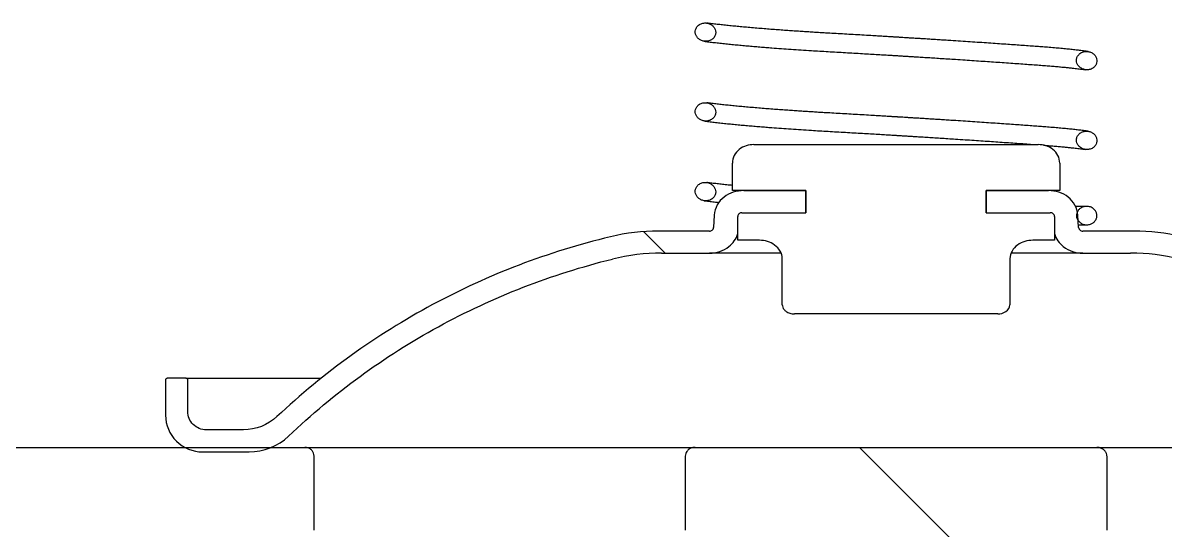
# Model space of a CAD drawing. Header units: millimetres. Extents: x 0 to 4637, y 0 to 3023.
# Drawn here: x 2365.2 to 2427.5, y 2715.6 to 2743.3 of the extents above; entities that cross this region are included whole.
import ezdxf

# ---------------------------------------------------------------- set-up
doc = ezdxf.new("R2010")
doc.units = ezdxf.units.MM
for name, color, linetype in [('ABV_VALVE_CUP', 7, 'Continuous'), ('COMPRESSED_SPRIN', 7, 'Continuous'), ('Default', 7, 'Continuous'), ('OP_VALVE_MOUNTIN', 7, 'Continuous'), ('PLASTIC_BUSH_FOR', 7, 'Continuous')]:
    doc.layers.add(name, color=color, linetype=linetype)

# ---------------------------------------------------------------- blocks, each defined once
blk = doc.blocks.new('SE17')
at = {"layer": 'ABV_VALVE_CUP', "linetype": 'Continuous'}
h = blk.add_hatch(dxfattribs=at)
h.set_pattern_fill('ANSI32', scale=2, angle=90, style=0)
edge = h.paths.add_edge_path()
edge.add_arc((254.7966, 347.4124), 0.2553, 87.61998, 143.57831)
edge.add_arc((254.7601, 347.4409), 0.209, 143.93871, 176.09341)
edge.add_line((254.5516, 347.4552), (254.5452, 347.3458))
edge.add_arc((254.511, 347.3498), 0.0344, 267.40392, 353.27457, ccw=False)
edge.add_line((254.5095, 347.3154), (254.0671, 347.3154))
edge.add_arc((254.0654, 345.5331), 1.7823, 89.94638, 103.52014)
edge.add_arc((255.1533, 341.0087), 6.4357, 103.51963, 128.63391)
edge.add_line((251.1352, 346.0359), (251.1153, 346.02))
edge.add_arc((255.1198, 341.0561), 6.3777, 128.8937, 132.63775)
edge.add_arc((255.1362, 341.0381), 6.4021, 132.63636, 133.2334)
edge.add_arc((250.4589, 346.0155), 0.4281, 270.13013, 313.0078, ccw=False)
edge.add_line((250.4599, 345.5874), (250.1369, 345.5874))
edge.add_arc((250.1362, 345.7481), 0.1607, 180.24352, 270.24901, ccw=False)
edge.add_line((249.9755, 345.7474), (249.9755, 346.0194))
edge.add_arc((249.9595, 346.0194), 0.0161, 0.24038, 90.2381)
edge.add_line((249.9594, 346.0354), (249.7981, 346.0354))
edge.add_arc((249.798, 346.0194), 0.0161, 89.77509, 179.77262)
edge.add_line((249.782, 346.0194), (249.782, 345.7154))
edge.add_arc((250.1005, 345.7156), 0.3185, 180.02458, 241.78665)
edge.add_arc((250.1061, 345.7244), 0.3289, 241.65054, 269.74223)
edge.add_line((250.1046, 345.3954), (250.5084, 345.3954))
edge.add_arc((250.507, 345.8995), 0.5041, 270.15607, 292.83514)
edge.add_arc((250.5088, 345.8952), 0.4994, 292.83411, 313.47689)
edge.add_arc((255.1542, 341.0107), 6.2414, 103.79592, 133.56918, ccw=False)
edge.add_arc((254.0914, 345.3381), 1.7853, 89.94235, 103.7888, ccw=False)
edge.add_line((254.0932, 347.1234), (254.5095, 347.1234))
edge.add_arc((254.5187, 347.3734), 0.2501, 267.89498, 341.30132)
edge.add_line((254.7556, 347.2932), (254.7554, 347.4434))
edge.add_spline(control_points=[(254.7554, 347.4434), (254.7554, 347.4526), (254.7601, 347.4612), (254.7744, 347.4726), (254.7834, 347.4754), (254.7925, 347.4754)], knot_values=[0, 0, 0, 0, 0.5, 0.5, 1, 1, 1, 1], degree=3, periodic=0)
edge.add_line((254.7925, 347.4754), (254.8072, 347.4754))
edge.add_line((254.8072, 347.4754), (255.3479, 347.4754))
edge.add_line((255.3479, 347.4754), (255.3479, 347.5016))
edge.add_line((255.3479, 347.5016), (255.3479, 347.6645))
edge.add_line((255.3479, 347.6645), (255.2605, 347.6674))
edge.add_line((255.2605, 347.6674), (254.8072, 347.6674))
h = blk.add_hatch(dxfattribs=at)
h.set_pattern_fill('ANSI32', scale=2, angle=90, style=0)
edge = h.paths.add_edge_path()
edge.add_arc((262.163, 345.7156), 0.3186, 298.1941, 359.96966)
edge.add_line((262.4816, 345.7154), (262.4816, 346.0194))
edge.add_arc((262.4655, 346.0194), 0.0161, 0.22639, 90.2259)
edge.add_line((262.4654, 346.0354), (262.3041, 346.0354))
edge.add_arc((262.3041, 346.0194), 0.0161, 89.76295, 179.75856)
edge.add_line((262.288, 346.0194), (262.288, 345.7474))
edge.add_arc((262.1273, 345.7481), 0.1607, 269.75099, 359.75648, ccw=False)
edge.add_line((262.1266, 345.5874), (261.8036, 345.5874))
edge.add_arc((261.8034, 346.0125), 0.4251, 226.83414, 270.02793, ccw=False)
edge.add_arc((257.0772, 340.9848), 6.4753, 46.76651, 47.35614)
edge.add_arc((257.1247, 341.0372), 6.4046, 47.35102, 51.07761)
edge.add_line((261.1485, 346.0199), (261.1288, 346.0358))
edge.add_arc((257.1059, 340.9991), 6.4461, 51.38552, 76.46292)
edge.add_arc((258.1994, 345.5438), 1.7716, 76.43861, 90.09487)
edge.add_line((258.1964, 347.3154), (257.7541, 347.3154))
edge.add_arc((257.7525, 347.3498), 0.0344, 186.72311, 272.5984, ccw=False)
edge.add_line((257.7183, 347.3458), (257.7169, 347.3702))
edge.add_line((257.7169, 347.3702), (257.7148, 347.406))
edge.add_line((257.7148, 347.406), (257.7119, 347.4552))
edge.add_arc((257.5177, 347.4437), 0.1946, 3.3897, 11.90279)
edge.add_arc((257.5051, 347.4408), 0.2074, 11.96922, 25.577)
edge.add_arc((257.4683, 347.4166), 0.2512, 26.93632, 92.73199)
edge.add_line((257.4564, 347.6674), (256.9156, 347.6674))
edge.add_line((256.9156, 347.6674), (256.9156, 347.4754))
edge.add_line((256.9156, 347.4754), (257.3459, 347.4754))
edge.add_line((257.3459, 347.4754), (257.4637, 347.4754))
edge.add_spline(control_points=[(257.4637, 347.4754), (257.4801, 347.4754), (257.4892, 347.4726), (257.5034, 347.4612), (257.5082, 347.4525), (257.5082, 347.4434)], knot_values=[0, 0, 0, 0, 0.5, 0.5, 1, 1, 1, 1], degree=3, periodic=0)
edge.add_line((257.5082, 347.4434), (257.5082, 347.3702))
edge.add_line((257.5082, 347.3702), (257.5079, 347.2932))
edge.add_arc((257.7449, 347.3734), 0.2502, 198.71595, 272.10299)
edge.add_line((257.7541, 347.1234), (258.1704, 347.1234))
edge.add_arc((258.1735, 345.3492), 1.7742, 76.16773, 90.10113, ccw=False)
edge.add_arc((257.1133, 341.0179), 6.2335, 46.41152, 76.22337, ccw=False)
edge.add_arc((261.7524, 345.8924), 0.4958, 226.49506, 247.37167)
edge.add_arc((261.7563, 345.8964), 0.5009, 247.135, 269.87233)
edge.add_line((261.7551, 345.3954), (262.1589, 345.3954))
edge.add_arc((262.158, 345.7221), 0.3266, 270.15263, 298.41862)
at = {"layer": 'COMPRESSED_SPRIN', "linetype": 'Continuous'}
h = blk.add_hatch(dxfattribs=at)
h.set_pattern_fill('ANSI32', angle=90, style=0)
edge = h.paths.add_edge_path()
edge.add_spline(control_points=[(254.5641, 349.043), (254.5641, 349.0653), (254.5532, 349.0866), (254.5202, 349.116), (254.4984, 349.1245), (254.4542, 349.1263), (254.4317, 349.1196), (254.4061, 349.0986), (254.3989, 349.0899), (254.389, 349.07), (254.3864, 349.059), (254.3863, 349.0258), (254.3968, 349.0042), (254.4299, 348.9745), (254.4517, 348.9662), (254.4961, 348.9647), (254.5184, 348.9714), (254.5443, 348.9923), (254.5515, 349.001), (254.5614, 349.0208), (254.5641, 349.0318), (254.5641, 349.043)], knot_values=[0, 0, 0, 0, 0.125, 0.125, 0.25, 0.25, 0.375, 0.375, 0.4375, 0.4375, 0.5, 0.5, 0.625, 0.625, 0.75, 0.75, 0.875, 0.875, 0.9375, 0.9375, 1, 1, 1, 1], degree=3, periodic=1)
h = blk.add_hatch(dxfattribs=at)
h.set_pattern_fill('ANSI32', angle=90, style=0)
edge = h.paths.add_edge_path()
edge.add_spline(control_points=[(257.6994, 348.8002), (257.6994, 348.7779), (257.7103, 348.7566), (257.7433, 348.7272), (257.7651, 348.7187), (257.8093, 348.7168), (257.8318, 348.7235), (257.8575, 348.7444), (257.8646, 348.7531), (257.8745, 348.773), (257.8771, 348.7841), (257.8773, 348.8173), (257.8667, 348.8389), (257.8337, 348.8686), (257.8119, 348.8769), (257.7674, 348.8785), (257.7452, 348.8718), (257.7192, 348.8509), (257.7121, 348.8422), (257.7021, 348.8224), (257.6994, 348.8114), (257.6994, 348.8002)], knot_values=[0, 0, 0, 0, 0.125, 0.125, 0.25, 0.25, 0.375, 0.375, 0.4375, 0.4375, 0.5, 0.5, 0.625, 0.625, 0.75, 0.75, 0.875, 0.875, 0.9375, 0.9375, 1, 1, 1, 1], degree=3, periodic=1)
h = blk.add_hatch(dxfattribs=at)
h.set_pattern_fill('ANSI32', angle=90, style=0)
edge = h.paths.add_edge_path()
edge.add_spline(control_points=[(254.5641, 348.3496), (254.5641, 348.372), (254.5532, 348.3933), (254.5202, 348.4226), (254.4984, 348.4311), (254.4542, 348.4329), (254.4317, 348.4262), (254.4061, 348.4053), (254.3989, 348.3966), (254.389, 348.3767), (254.3864, 348.3657), (254.3863, 348.3324), (254.3968, 348.3108), (254.4299, 348.2812), (254.4517, 348.2729), (254.4961, 348.2713), (254.5184, 348.278), (254.5443, 348.299), (254.5515, 348.3077), (254.5614, 348.3274), (254.5641, 348.3385), (254.5641, 348.3496)], knot_values=[0, 0, 0, 0, 0.125, 0.125, 0.25, 0.25, 0.375, 0.375, 0.4375, 0.4375, 0.5, 0.5, 0.625, 0.625, 0.75, 0.75, 0.875, 0.875, 0.9375, 0.9375, 1, 1, 1, 1], degree=3, periodic=1)
h = blk.add_hatch(dxfattribs=at)
h.set_pattern_fill('ANSI32', angle=90, style=0)
edge = h.paths.add_edge_path()
edge.add_spline(control_points=[(257.6994, 348.1069), (257.6994, 348.0846), (257.7103, 348.0633), (257.7433, 348.0339), (257.7651, 348.0254), (257.8093, 348.0235), (257.8318, 348.0302), (257.8575, 348.0511), (257.8646, 348.0598), (257.8745, 348.0797), (257.8771, 348.0907), (257.8773, 348.124), (257.8667, 348.1455), (257.8337, 348.1752), (257.8119, 348.1836), (257.7674, 348.1852), (257.7452, 348.1785), (257.7192, 348.1575), (257.7121, 348.1489), (257.7021, 348.1291), (257.6994, 348.1181), (257.6994, 348.1069)], knot_values=[0, 0, 0, 0, 0.125, 0.125, 0.25, 0.25, 0.375, 0.375, 0.4375, 0.4375, 0.5, 0.5, 0.625, 0.625, 0.75, 0.75, 0.875, 0.875, 0.9375, 0.9375, 1, 1, 1, 1], degree=3, periodic=1)
h = blk.add_hatch(dxfattribs=at)
h.set_pattern_fill('ANSI32', angle=90, style=0)
edge = h.paths.add_edge_path()
edge.add_spline(control_points=[(254.5641, 347.6563), (254.5641, 347.6787), (254.5532, 347.7), (254.5202, 347.7293), (254.4984, 347.7378), (254.4542, 347.7396), (254.4317, 347.7329), (254.4061, 347.712), (254.3989, 347.7033), (254.389, 347.6833), (254.3864, 347.6723), (254.3863, 347.6391), (254.3968, 347.6175), (254.4299, 347.5878), (254.4517, 347.5795), (254.4961, 347.578), (254.5184, 347.5847), (254.5443, 347.6057), (254.5515, 347.6143), (254.5614, 347.6341), (254.5641, 347.6451), (254.5641, 347.6563)], knot_values=[0, 0, 0, 0, 0.125, 0.125, 0.25, 0.25, 0.375, 0.375, 0.4375, 0.4375, 0.5, 0.5, 0.625, 0.625, 0.75, 0.75, 0.875, 0.875, 0.9375, 0.9375, 1, 1, 1, 1], degree=3, periodic=1)
h = blk.add_hatch(dxfattribs=at)
h.set_pattern_fill('ANSI32', angle=90, style=0)
edge = h.paths.add_edge_path()
edge.add_spline(control_points=[(257.7615, 347.3741), (257.7829, 347.3679), (257.8063, 347.3692), (257.8469, 347.3866), (257.8642, 347.403), (257.8762, 347.4343), (257.8778, 347.4455), (257.876, 347.4674), (257.8724, 347.4783), (257.8558, 347.5067), (257.8364, 347.5206), (257.7941, 347.5326), (257.7706, 347.5311), (257.73, 347.5137), (257.7126, 347.4972), (257.7004, 347.4664), (257.6988, 347.4551), (257.7006, 347.4332), (257.7042, 347.4224), (257.7211, 347.3939), (257.7401, 347.3803), (257.7615, 347.3741)], knot_values=[0, 0, 0, 0, 0.125, 0.125, 0.25, 0.25, 0.3125, 0.3125, 0.375, 0.375, 0.5, 0.5, 0.625, 0.625, 0.75, 0.75, 0.8125, 0.8125, 0.875, 0.875, 1, 1, 1, 1], degree=3, periodic=1)
at = {"layer": 'OP_VALVE_MOUNTIN', "linetype": 'Continuous'}
h = blk.add_hatch(dxfattribs=at)
h.set_pattern_fill('ANSI32', scale=2, angle=90, style=0)
edge = h.paths.add_edge_path()
edge.add_arc((238.63, 345.3548), 0.08, 89.96866, 179.97182)
edge.add_line((238.55, 345.3548), (238.55, 344.7148))
edge.add_arc((238.63, 344.7149), 0.08, 180.02855, 270.03097)
edge.add_line((238.63, 344.6348), (248.8154, 344.6348))
edge.add_line((248.8154, 344.6348), (249.6725, 344.6348))
edge.add_line((249.6725, 344.6348), (249.82, 344.6348))
edge.add_line((249.82, 344.6348), (249.8208, 344.6348))
edge.add_line((249.8208, 344.6348), (250.0998, 344.6348))
edge.add_line((250.0998, 344.6348), (250.1006, 344.6348))
edge.add_line((250.1006, 344.6348), (250.4424, 344.6348))
edge.add_line((250.4424, 344.6348), (250.9937, 344.6348))
edge.add_arc((250.9942, 344.7153), 0.0805, 269.66101, 359.64194)
edge.add_line((251.0747, 344.7148), (251.0747, 345.3548))
edge.add_arc((250.9942, 345.3543), 0.0805, 0.35375, 90.3433)
edge.add_line((250.9937, 345.4348), (250.7027, 345.4348))
edge.add_line((250.7027, 345.4348), (249.9499, 345.4349))
edge.add_line((249.9499, 345.4349), (247.7699, 345.4348))
edge.add_line((247.7699, 345.4348), (238.63, 345.4348))
h = blk.add_hatch(dxfattribs=at)
h.set_pattern_fill('ANSI32', scale=2, angle=90, style=0)
edge = h.paths.add_edge_path()
edge.add_arc((254.385, 345.3453), 0.0896, 89.13833, 145.80898)
edge.add_arc((254.374, 345.3546), 0.0752, 146.91839, 179.78047)
edge.add_line((254.2987, 345.3548), (254.2987, 344.7148))
edge.add_arc((254.3826, 344.7187), 0.084, 182.65793, 272.55846)
edge.add_line((254.3864, 344.6348), (255.4118, 344.6348))
edge.add_line((255.4118, 344.6348), (256.4121, 344.6348))
edge.add_line((256.4121, 344.6348), (256.4581, 344.6348))
edge.add_line((256.4581, 344.6348), (256.8518, 344.6348))
edge.add_line((256.8518, 344.6348), (257.8772, 344.6348))
edge.add_arc((257.881, 344.7186), 0.0838, 267.34158, 357.44204)
edge.add_line((257.9648, 344.7148), (257.9648, 345.3548))
edge.add_arc((257.8901, 345.3547), 0.0747, 0.09689, 33.17256)
edge.add_arc((257.8787, 345.3457), 0.0891, 34.01009, 91.00966)
edge.add_line((257.8772, 345.4348), (256.8518, 345.4348))
edge.add_line((256.8518, 345.4348), (255.4118, 345.4348))
edge.add_line((255.4118, 345.4348), (254.3864, 345.4348))
at = {"layer": 'PLASTIC_BUSH_FOR', "linetype": 'Continuous'}
h = blk.add_hatch(dxfattribs=at)
h.set_pattern_fill('ANSI34', scale=2, angle=9e-06, style=0)
edge = h.paths.add_edge_path()
edge.add_line((257.4637, 347.4754), (257.3459, 347.4754))
edge.add_line((257.3459, 347.4754), (256.9156, 347.4754))
edge.add_line((256.9156, 347.4754), (256.9156, 347.5646))
edge.add_line((256.9156, 347.5646), (256.9156, 347.6674))
edge.add_line((256.9156, 347.6674), (257.4564, 347.6674))
edge.add_line((257.4564, 347.6674), (257.5542, 347.6674))
edge.add_line((257.5542, 347.6674), (257.5542, 347.9074))
edge.add_arc((257.3858, 347.8962), 0.1688, 3.83593, 80.92752)
edge.add_arc((257.3675, 347.8455), 0.222, 78.3339, 90.03348)
edge.add_line((257.3674, 348.0674), (257.3448, 348.0674))
edge.add_line((257.3448, 348.0674), (254.8961, 348.0674))
edge.add_spline(control_points=[(254.8961, 348.0674), (254.8505, 348.0674), (254.8051, 348.0538), (254.7334, 347.9972), (254.7093, 347.9536), (254.7093, 347.9074)], knot_values=[0, 0, 0, 0, 0.5, 0.5, 1, 1, 1, 1], degree=3, periodic=0)
edge.add_line((254.7093, 347.9074), (254.7093, 347.7121))
edge.add_line((254.7093, 347.7121), (254.7093, 347.6674))
edge.add_line((254.7093, 347.6674), (254.8072, 347.6674))
edge.add_line((254.8072, 347.6674), (255.2605, 347.6674))
edge.add_line((255.2605, 347.6674), (255.3479, 347.6674))
edge.add_line((255.3479, 347.6674), (255.3479, 347.6616))
edge.add_line((255.3479, 347.6616), (255.3479, 347.5016))
edge.add_line((255.3479, 347.5016), (255.3479, 347.4754))
edge.add_line((255.3479, 347.4754), (254.8072, 347.4754))
edge.add_line((254.8072, 347.4754), (254.7925, 347.4754))
edge.add_spline(control_points=[(254.7925, 347.4754), (254.7834, 347.4754), (254.7744, 347.4726), (254.7601, 347.4612), (254.7554, 347.4526), (254.7554, 347.4434)], knot_values=[0, 0, 0, 0, 0.5, 0.5, 1, 1, 1, 1], degree=3, periodic=0)
edge.add_line((254.7554, 347.4434), (254.7554, 347.2933))
edge.add_line((254.7554, 347.2933), (254.7554, 347.2354))
edge.add_line((254.7554, 347.2354), (254.9441, 347.2354))
edge.add_arc((254.9544, 347.0373), 0.1984, 25.73299, 92.98628, ccw=False)
edge.add_arc((255.0164, 347.0749), 0.1265, 0.26538, 22.59448, ccw=False)
edge.add_line((255.1428, 347.0754), (255.1428, 347.072))
edge.add_line((255.1428, 347.072), (255.1428, 346.6754))
edge.add_spline(control_points=[(255.1428, 346.6754), (255.1428, 346.668), (255.1442, 346.6604), (255.1468, 346.6534), (255.1494, 346.6463), (255.1533, 346.6397), (255.1579, 346.6338), (255.1628, 346.6276), (255.1688, 346.622), (255.1753, 346.6173), (255.1851, 346.6102), (255.1964, 346.6049), (255.2079, 346.6013), (255.2209, 346.5973), (255.2346, 346.5954), (255.2481, 346.5954)], knot_values=[0, 0, 0, 0, 0.153879, 0.153879, 0.153879, 0.307091, 0.307091, 0.307091, 0.471297, 0.471297, 0.471297, 0.720732, 0.720732, 0.720732, 1, 1, 1, 1], degree=3, periodic=0)
edge.add_line((255.2481, 346.5954), (257.0154, 346.5954))
edge.add_spline(control_points=[(257.0154, 346.5954), (257.0398, 346.5954), (257.0645, 346.6015), (257.1051, 346.6283), (257.1207, 346.6507), (257.1207, 346.6754)], knot_values=[0, 0, 0, 0, 0.5, 0.5, 1, 1, 1, 1], degree=3, periodic=0)
edge.add_line((257.1207, 346.6754), (257.1207, 347.072))
edge.add_line((257.1207, 347.072), (257.1207, 347.0754))
edge.add_arc((257.247, 347.0748), 0.1263, 157.34685, 179.71337, ccw=False)
edge.add_arc((257.3091, 347.0373), 0.1984, 87.01658, 154.26895, ccw=False)
edge.add_line((257.3195, 347.2354), (257.5082, 347.2354))
edge.add_line((257.5082, 347.2354), (257.5082, 347.2932))
edge.add_line((257.5082, 347.2932), (257.5082, 347.3702))
edge.add_line((257.5082, 347.3702), (257.5082, 347.4434))
edge.add_spline(control_points=[(257.5082, 347.4434), (257.5082, 347.4525), (257.5034, 347.4612), (257.4892, 347.4726), (257.4801, 347.4754), (257.4637, 347.4754)], knot_values=[0, 0, 0, 0, 0.5, 0.5, 1, 1, 1, 1], degree=3, periodic=0)
at = {"layer": 'ABV_VALVE_CUP', "color": 7, "linetype": 'Continuous'}
for p, q in [((254.8072, 347.6674), (255.3479, 347.6674)), ((255.3479, 347.6674), (255.3479, 347.4754)), ((256.9156, 347.4754), (256.9156, 347.6674)), ((256.9156, 347.6674), (257.4564, 347.6674)), ((254.8072, 347.4754), (255.3479, 347.4754)), ((256.9156, 347.4754), (257.4564, 347.4754)), ((254.5516, 347.4552), (254.5452, 347.3458)), ((257.7183, 347.3458), (257.7119, 347.4552)), ((254.5095, 347.3154), (254.0671, 347.3154)), ((258.1964, 347.3154), (257.7541, 347.3154)), ((254.0932, 347.1234), (254.5095, 347.1234)), ((255.1327, 347.1234), (254.5095, 347.1234)), ((257.7541, 347.1234), (257.1307, 347.1234)), ((257.7541, 347.1234), (258.1704, 347.1234)), ((249.782, 346.0194), (249.782, 345.7154)), ((249.9594, 346.0354), (249.7981, 346.0354)), ((249.9594, 346.0354), (251.1354, 346.0354)), ((249.9755, 345.7474), (249.9755, 346.0194)), ((250.4599, 345.5874), (250.1369, 345.5874)), ((250.1046, 345.3954), (250.5084, 345.3954))]:
    blk.add_line(p, q, dxfattribs=at)
for points, knots in [([(254.8072, 347.6674), (254.7461, 347.6674), (254.6845, 347.6486), (254.5889, 347.5742), (254.5552, 347.5169), (254.5516, 347.4552)], [0, 0, 0, 0, 0.5, 0.5, 1, 1, 1, 1]), ([(257.7119, 347.4552), (257.7083, 347.5167), (257.6751, 347.5738), (257.5791, 347.6487), (257.5173, 347.6674), (257.4564, 347.6674)], [0, 0, 0, 0, 0.5, 0.5, 1, 1, 1, 1]), ([(254.5095, 347.3154), (254.5181, 347.3154), (254.5267, 347.3183), (254.5401, 347.3291), (254.5447, 347.3371), (254.5452, 347.3458)], [0, 0, 0, 0, 0.5, 0.5, 1, 1, 1, 1]), ([(254.5095, 347.1234), (254.57, 347.1234), (254.631, 347.1436), (254.7145, 347.2094), (254.7428, 347.2488), (254.7558, 347.2932)], [0, 0, 0, 0, 0.5, 0.5, 0.8814148, 0.8814148, 0.8814148, 0.8814148]), ([(257.5077, 347.2931), (257.5207, 347.2489), (257.5489, 347.2094), (257.6327, 347.1435), (257.6936, 347.1234), (257.7541, 347.1234)], [0.1189564, 0.1189564, 0.1189564, 0.1189564, 0.5, 0.5, 1, 1, 1, 1]), ([(257.7183, 347.3458), (257.7188, 347.3372), (257.7234, 347.3291), (257.7368, 347.3183), (257.7454, 347.3154), (257.7541, 347.3154)], [0, 0, 0, 0, 0.5, 0.5, 1, 1, 1, 1]), ([(253.6487, 347.2661), (253.1055, 347.1345), (252.5904, 346.9377), (251.8598, 346.5448), (251.622, 346.3965), (251.1696, 346.071), (250.9546, 345.894), (250.7509, 345.7025)], [0, 0, 0, 0, 0.5, 0.5, 0.75, 0.75, 1, 1, 1, 1]), ([(250.8525, 345.5328), (251.2466, 345.9085), (251.6807, 346.2247), (252.3898, 346.613), (252.6374, 346.7284), (253.1431, 346.925), (253.4016, 347.0067), (253.6659, 347.072)], [0, 0, 0, 0, 0.5, 0.5, 0.75, 0.75, 1, 1, 1, 1]), ([(249.7981, 346.0354), (249.7978, 346.0354), (249.7975, 346.0354), (249.7972, 346.0354), (249.7954, 346.0353), (249.7935, 346.0349), (249.7919, 346.0342), (249.7902, 346.0335), (249.7886, 346.0325), (249.7872, 346.0313), (249.7859, 346.0301), (249.7848, 346.0286), (249.7839, 346.027), (249.783, 346.0255), (249.7824, 346.0237), (249.7822, 346.0219), (249.782, 346.0211), (249.782, 346.0203), (249.782, 346.0194)], [0, 0, 0, 0, 0.036118, 0.036118, 0.036118, 0.253515, 0.253515, 0.253515, 0.470764, 0.470764, 0.470764, 0.68683, 0.68683, 0.68683, 0.901214, 0.901214, 0.901214, 1, 1, 1, 1]), ([(249.9755, 346.0194), (249.9755, 346.021), (249.9753, 346.0225), (249.9749, 346.0239), (249.9744, 346.0256), (249.9736, 346.0273), (249.9725, 346.0287), (249.9715, 346.0302), (249.9702, 346.0315), (249.9688, 346.0325), (249.9673, 346.0335), (249.9656, 346.0343), (249.9639, 346.0348), (249.9624, 346.0352), (249.9609, 346.0354), (249.9594, 346.0354)], [0, 0, 0, 0, 0.179571, 0.179571, 0.179571, 0.391886, 0.391886, 0.391886, 0.604877, 0.604877, 0.604877, 0.819517, 0.819517, 0.819517, 1, 1, 1, 1]), ([(249.782, 345.7154), (249.782, 345.6305), (249.8173, 345.5475), (249.9367, 345.4297), (250.0207, 345.3954), (250.1046, 345.3954)], [0, 0, 0, 0, 0.5, 0.5, 1, 1, 1, 1]), ([(250.1369, 345.5874), (250.0948, 345.5874), (250.0531, 345.6044), (249.993, 345.6637), (249.9755, 345.7052), (249.9755, 345.7474)], [0, 0, 0, 0, 0.5, 0.5, 1, 1, 1, 1])]:
    blk.add_open_spline(points, degree=3, knots=knots, dxfattribs=at)
for points in [[(254.0671, 347.3154), (253.9276, 347.3154), (253.7861, 347.2993), (253.6487, 347.2661)], [(258.6148, 347.2661), (258.4762, 347.2996), (258.3368, 347.3154), (258.1964, 347.3154)], [(254.0932, 347.1234), (253.9506, 347.1234), (253.8061, 347.1067), (253.6659, 347.072)], [(258.5977, 347.072), (258.4563, 347.107), (258.3138, 347.1234), (258.1704, 347.1234)], [(250.7509, 345.7025), (250.6726, 345.6289), (250.5664, 345.5874), (250.4599, 345.5874)], [(250.5084, 345.3954), (250.6344, 345.3954), (250.7603, 345.4449), (250.8525, 345.5328)]]:
    blk.add_open_spline(points, degree=3, dxfattribs=at)
at = {"layer": 'COMPRESSED_SPRIN', "color": 7, "linetype": 'Continuous'}
for p, q in [((257.7886, 347.5302), (257.6927, 347.5302)), ((257.7174, 347.3702), (257.7886, 347.3702))]:
    blk.add_line(p, q, dxfattribs=at)
for points, knots in [([(254.5641, 349.043), (254.5641, 349.0514), (254.5626, 349.0599), (254.5597, 349.0678), (254.5568, 349.0757), (254.5526, 349.0832), (254.5474, 349.0899), (254.542, 349.0969), (254.5353, 349.1031), (254.5279, 349.1082), (254.5198, 349.1139), (254.5106, 349.1182), (254.5011, 349.1211), (254.4908, 349.1243), (254.4798, 349.1257), (254.469, 349.1254), (254.4579, 349.125), (254.4467, 349.1227), (254.4365, 349.1185), (254.4267, 349.1145), (254.4174, 349.1087), (254.4098, 349.1013), (254.4029, 349.0947), (254.3971, 349.0867), (254.3931, 349.0781), (254.3895, 349.0703), (254.3872, 349.0617), (254.3866, 349.0531), (254.386, 349.0449), (254.3868, 349.0366), (254.3888, 349.0287), (254.3909, 349.0208), (254.3944, 349.0131), (254.3989, 349.0062), (254.4036, 348.9989), (254.4096, 348.9923), (254.4164, 348.9868), (254.4237, 348.9807), (254.4321, 348.9758), (254.441, 348.9723), (254.4506, 348.9685), (254.461, 348.9662), (254.4714, 348.9656), (254.4824, 348.9649), (254.4936, 348.9661), (254.5042, 348.9691), (254.5147, 348.9722), (254.5249, 348.9771), (254.5336, 348.9837), (254.5416, 348.9898), (254.5487, 348.9975), (254.5538, 349.0061), (254.5584, 349.0138), (254.5616, 349.0224), (254.5631, 349.0311), (254.5638, 349.035), (254.5641, 349.039), (254.5641, 349.043)], [0, 0, 0, 0, 0.047812, 0.047812, 0.047812, 0.095424, 0.095424, 0.095424, 0.146039, 0.146039, 0.146039, 0.202366, 0.202366, 0.202366, 0.26371, 0.26371, 0.26371, 0.326839, 0.326839, 0.326839, 0.387101, 0.387101, 0.387101, 0.441451, 0.441451, 0.441451, 0.490342, 0.490342, 0.490342, 0.536522, 0.536522, 0.536522, 0.583046, 0.583046, 0.583046, 0.63241, 0.63241, 0.63241, 0.686317, 0.686317, 0.686317, 0.745251, 0.745251, 0.745251, 0.807745, 0.807745, 0.807745, 0.869987, 0.869987, 0.869987, 0.927328, 0.927328, 0.927328, 0.977814, 0.977814, 0.977814, 1, 1, 1, 1]), ([(257.8007, 348.8767), (257.7984, 348.877), (257.7894, 348.8783), (257.7714, 348.8807), (257.7492, 348.8836), (257.7277, 348.8863), (257.7066, 348.8887), (257.6851, 348.8912), (257.6552, 348.8944), (257.6155, 348.8985), (257.564, 348.9034), (257.5078, 348.9083), (257.4513, 348.913), (257.3952, 348.9172), (257.3398, 348.9213), (257.2799, 348.9257), (257.2172, 348.9302), (257.1518, 348.9349), (257.0842, 348.9397), (257.0121, 348.9447), (256.9356, 348.9499), (256.8566, 348.9552), (256.7755, 348.9607), (256.6924, 348.9662), (256.6181, 348.971), (256.5537, 348.9752), (256.5011, 348.9786), (256.4499, 348.9818), (256.4, 348.985), (256.3525, 348.988), (256.3079, 348.9908), (256.2684, 348.9932), (256.2342, 348.9953), (256.2053, 348.9971), (256.1815, 348.9986), (256.163, 348.9997), (256.1508, 349.0005), (256.1437, 349.0009), (256.14, 349.0011), (256.1356, 349.0014), (256.1288, 349.0018), (256.1185, 349.0025), (256.1058, 349.0032), (256.0915, 349.0041), (256.0671, 349.0056), (256.0313, 349.0077), (255.9826, 349.0107), (255.9229, 349.0142), (255.854, 349.0183), (255.7779, 349.0228), (255.7026, 349.0271), (255.6282, 349.0314), (255.5629, 349.0351), (255.5064, 349.0384), (255.4582, 349.0414), (255.4099, 349.0443), (255.3609, 349.0475), (255.3102, 349.0508), (255.2575, 349.0543), (255.2028, 349.0581), (255.1464, 349.0621), (255.0882, 349.0663), (255.0284, 349.0709), (254.9675, 349.0757), (254.9058, 349.0808), (254.8468, 349.0859), (254.7905, 349.091), (254.7374, 349.096), (254.6854, 349.1011), (254.6349, 349.1064), (254.5862, 349.1119), (254.5407, 349.1173), (254.5065, 349.1216), (254.4909, 349.1238), (254.4867, 349.1244)], [0, 0, 0, 0, 0.003531, 0.015756, 0.026948, 0.037112, 0.046584, 0.056232, 0.066097, 0.085515, 0.105672, 0.126524, 0.148028, 0.16535, 0.183281, 0.202075, 0.221747, 0.240394, 0.259768, 0.279863, 0.300673, 0.322185, 0.342883, 0.364161, 0.385999, 0.399122, 0.412419, 0.425199, 0.436979, 0.449151, 0.460032, 0.469625, 0.477934, 0.484964, 0.49072, 0.495207, 0.498429, 0.499566, 0.500388, 0.501157, 0.502778, 0.505327, 0.508599, 0.512074, 0.515726, 0.526321, 0.53815, 0.551195, 0.569932, 0.588682, 0.607381, 0.626008, 0.644664, 0.657043, 0.669556, 0.682199, 0.695016, 0.708612, 0.723179, 0.738308, 0.754371, 0.771368, 0.789298, 0.808155, 0.827932, 0.848612, 0.867433, 0.886915, 0.907035, 0.927769, 0.949088, 0.97096, 0.993346, 1, 1, 1, 1]), ([(254.4643, 348.9663), (254.4705, 348.9654), (254.4886, 348.9629), (254.5265, 348.9581), (254.5744, 348.9525), (254.6252, 348.9469), (254.6775, 348.9414), (254.7309, 348.9362), (254.785, 348.9311), (254.8393, 348.9263), (254.8933, 348.9216), (254.9468, 348.9172), (254.9997, 348.913), (255.0616, 348.9082), (255.1341, 348.9028), (255.2186, 348.8968), (255.3057, 348.891), (255.389, 348.8856), (255.4677, 348.8807), (255.5413, 348.8763), (255.6159, 348.8721), (255.6907, 348.8678), (255.7653, 348.8635), (255.8379, 348.8592), (255.9076, 348.8551), (255.9625, 348.8519), (256.0034, 348.8494), (256.0315, 348.8477), (256.058, 348.8461), (256.0819, 348.8447), (256.1013, 348.8435), (256.116, 348.8426), (256.1276, 348.8419), (256.139, 348.8412), (256.1521, 348.8404), (256.1678, 348.8394), (256.1899, 348.8381), (256.2184, 348.8363), (256.2531, 348.8342), (256.2942, 348.8316), (256.3419, 348.8286), (256.3967, 348.8252), (256.4551, 348.8215), (256.517, 348.8175), (256.582, 348.8133), (256.6539, 348.8086), (256.7307, 348.8036), (256.8103, 348.7983), (256.8873, 348.7931), (256.9615, 348.7881), (257.0356, 348.7829), (257.1091, 348.7778), (257.1816, 348.7727), (257.2502, 348.7677), (257.3148, 348.763), (257.3748, 348.7586), (257.4302, 348.7544), (257.4812, 348.7503), (257.5284, 348.7462), (257.5712, 348.7423), (257.6099, 348.7385), (257.6447, 348.7349), (257.6743, 348.7317), (257.6997, 348.7288), (257.7227, 348.726), (257.7432, 348.7234), (257.7618, 348.7209), (257.7712, 348.7196), (257.7766, 348.7188)], [0, 0, 0, 0, 0.009601, 0.032623, 0.055004, 0.076705, 0.097693, 0.117938, 0.137418, 0.156114, 0.17401, 0.191096, 0.207364, 0.22325, 0.247125, 0.271025, 0.294913, 0.318753, 0.337767, 0.35671, 0.375566, 0.394539, 0.412943, 0.43113, 0.448201, 0.464115, 0.471208, 0.478033, 0.484589, 0.490529, 0.495422, 0.498694, 0.501236, 0.503819, 0.507008, 0.510805, 0.515212, 0.523079, 0.531529, 0.540543, 0.553018, 0.566432, 0.580785, 0.596071, 0.612284, 0.629412, 0.650304, 0.670914, 0.691221, 0.711208, 0.730857, 0.752447, 0.773578, 0.794238, 0.814413, 0.834068, 0.852613, 0.870589, 0.887986, 0.904773, 0.920136, 0.934902, 0.949053, 0.959729, 0.970517, 0.982664, 0.991592, 1, 1, 1, 1]), ([(257.6994, 348.8002), (257.6994, 348.7918), (257.701, 348.7833), (257.7038, 348.7754), (257.7067, 348.7675), (257.7109, 348.76), (257.7161, 348.7533), (257.7216, 348.7463), (257.7283, 348.74), (257.7356, 348.735), (257.7438, 348.7293), (257.753, 348.7249), (257.7625, 348.722), (257.7728, 348.7189), (257.7838, 348.7174), (257.7946, 348.7177), (257.8057, 348.7181), (257.8169, 348.7204), (257.8272, 348.7246), (257.837, 348.7286), (257.8462, 348.7345), (257.8538, 348.7418), (257.8607, 348.7484), (257.8665, 348.7564), (257.8705, 348.7651), (257.8741, 348.7729), (257.8763, 348.7815), (257.877, 348.79), (257.8776, 348.7981), (257.8768, 348.8065), (257.8747, 348.8143), (257.8726, 348.8223), (257.8691, 348.83), (257.8646, 348.8369), (257.8599, 348.8442), (257.8539, 348.8508), (257.8471, 348.8563), (257.8398, 348.8624), (257.8313, 348.8673), (257.8225, 348.8708), (257.8128, 348.8747), (257.8024, 348.877), (257.792, 348.8776), (257.7811, 348.8782), (257.7698, 348.877), (257.7592, 348.874), (257.7487, 348.871), (257.7386, 348.866), (257.7299, 348.8594), (257.7218, 348.8533), (257.7148, 348.8457), (257.7097, 348.837), (257.7051, 348.8294), (257.7019, 348.8208), (257.7004, 348.812), (257.6998, 348.8081), (257.6994, 348.8042), (257.6994, 348.8002)], [0, 0, 0, 0, 0.047839, 0.047839, 0.047839, 0.095475, 0.095475, 0.095475, 0.146141, 0.146141, 0.146141, 0.202544, 0.202544, 0.202544, 0.263966, 0.263966, 0.263966, 0.327131, 0.327131, 0.327131, 0.387353, 0.387353, 0.387353, 0.441608, 0.441608, 0.441608, 0.490409, 0.490409, 0.490409, 0.536547, 0.536547, 0.536547, 0.583084, 0.583084, 0.583084, 0.632508, 0.632508, 0.632508, 0.686502, 0.686502, 0.686502, 0.745519, 0.745519, 0.745519, 0.808047, 0.808047, 0.808047, 0.87025, 0.87025, 0.87025, 0.9275, 0.9275, 0.9275, 0.977902, 0.977902, 0.977902, 1, 1, 1, 1]), ([(254.5641, 348.3496), (254.5641, 348.3581), (254.5626, 348.3666), (254.5597, 348.3745), (254.5568, 348.3824), (254.5526, 348.3899), (254.5474, 348.3965), (254.542, 348.4036), (254.5353, 348.4098), (254.5279, 348.4149), (254.5198, 348.4205), (254.5106, 348.4249), (254.5011, 348.4278), (254.4908, 348.431), (254.4798, 348.4324), (254.469, 348.4321), (254.4579, 348.4317), (254.4467, 348.4294), (254.4365, 348.4252), (254.4267, 348.4212), (254.4174, 348.4153), (254.4098, 348.408), (254.4029, 348.4014), (254.3971, 348.3934), (254.3931, 348.3847), (254.3895, 348.3769), (254.3872, 348.3683), (254.3866, 348.3597), (254.386, 348.3516), (254.3868, 348.3433), (254.3888, 348.3354), (254.3909, 348.3275), (254.3944, 348.3198), (254.3989, 348.3129), (254.4036, 348.3056), (254.4096, 348.299), (254.4164, 348.2934), (254.4237, 348.2874), (254.4321, 348.2825), (254.441, 348.279), (254.4506, 348.2751), (254.461, 348.2729), (254.4714, 348.2722), (254.4824, 348.2716), (254.4936, 348.2728), (254.5042, 348.2758), (254.5147, 348.2788), (254.5249, 348.2838), (254.5336, 348.2904), (254.5416, 348.2964), (254.5487, 348.3041), (254.5538, 348.3128), (254.5584, 348.3204), (254.5616, 348.329), (254.5631, 348.3378), (254.5638, 348.3417), (254.5641, 348.3457), (254.5641, 348.3496)], [0, 0, 0, 0, 0.047812, 0.047812, 0.047812, 0.095424, 0.095424, 0.095424, 0.146039, 0.146039, 0.146039, 0.202366, 0.202366, 0.202366, 0.26371, 0.26371, 0.26371, 0.326839, 0.326839, 0.326839, 0.387101, 0.387101, 0.387101, 0.441451, 0.441451, 0.441451, 0.490342, 0.490342, 0.490342, 0.536522, 0.536522, 0.536522, 0.583046, 0.583046, 0.583046, 0.63241, 0.63241, 0.63241, 0.686317, 0.686317, 0.686317, 0.745251, 0.745251, 0.745251, 0.807745, 0.807745, 0.807745, 0.869987, 0.869987, 0.869987, 0.927328, 0.927328, 0.927328, 0.977814, 0.977814, 0.977814, 1, 1, 1, 1]), ([(257.8007, 348.1833), (257.7984, 348.1837), (257.7894, 348.185), (257.7714, 348.1874), (257.7492, 348.1903), (257.7277, 348.1929), (257.7066, 348.1954), (257.6851, 348.1978), (257.6552, 348.2011), (257.6155, 348.2052), (257.564, 348.2101), (257.5078, 348.215), (257.4513, 348.2196), (257.3952, 348.2239), (257.3398, 348.228), (257.2799, 348.2324), (257.2172, 348.2369), (257.1518, 348.2416), (257.0842, 348.2463), (257.0121, 348.2513), (256.9356, 348.2566), (256.8566, 348.2619), (256.7755, 348.2673), (256.6924, 348.2728), (256.6181, 348.2777), (256.5537, 348.2818), (256.5011, 348.2852), (256.4499, 348.2885), (256.4, 348.2916), (256.3525, 348.2946), (256.3079, 348.2974), (256.2684, 348.2999), (256.2342, 348.302), (256.2053, 348.3038), (256.1815, 348.3053), (256.163, 348.3064), (256.1508, 348.3071), (256.1437, 348.3076), (256.14, 348.3078), (256.1356, 348.3081), (256.1288, 348.3085), (256.1185, 348.3091), (256.1058, 348.3099), (256.0915, 348.3108), (256.0671, 348.3122), (256.0313, 348.3144), (255.9826, 348.3173), (255.9229, 348.3209), (255.854, 348.325), (255.7779, 348.3294), (255.7026, 348.3338), (255.6282, 348.338), (255.5629, 348.3418), (255.5064, 348.3451), (255.4582, 348.348), (255.4099, 348.351), (255.3609, 348.3541), (255.3102, 348.3574), (255.2575, 348.361), (255.2028, 348.3647), (255.1464, 348.3687), (255.0882, 348.373), (255.0284, 348.3776), (254.9675, 348.3824), (254.9058, 348.3875), (254.8468, 348.3926), (254.7905, 348.3976), (254.7374, 348.4026), (254.6854, 348.4078), (254.6349, 348.4131), (254.5862, 348.4185), (254.5407, 348.424), (254.5065, 348.4283), (254.4909, 348.4305), (254.4867, 348.4311)], [0, 0, 0, 0, 0.003531, 0.015756, 0.026948, 0.037112, 0.046584, 0.056232, 0.066097, 0.085515, 0.105672, 0.126524, 0.148028, 0.16535, 0.183281, 0.202075, 0.221747, 0.240394, 0.259768, 0.279863, 0.300673, 0.322185, 0.342883, 0.364161, 0.385999, 0.399122, 0.412419, 0.425199, 0.436979, 0.449151, 0.460032, 0.469625, 0.477934, 0.484964, 0.49072, 0.495207, 0.498429, 0.499566, 0.500388, 0.501157, 0.502778, 0.505327, 0.508599, 0.512074, 0.515726, 0.526321, 0.53815, 0.551195, 0.569932, 0.588682, 0.607381, 0.626008, 0.644664, 0.657043, 0.669556, 0.682199, 0.695016, 0.708612, 0.723179, 0.738308, 0.754371, 0.771368, 0.789298, 0.808155, 0.827932, 0.848612, 0.867433, 0.886915, 0.907035, 0.927769, 0.949088, 0.97096, 0.993346, 1, 1, 1, 1]), ([(254.4643, 348.273), (254.4705, 348.2721), (254.4886, 348.2696), (254.5265, 348.2648), (254.5744, 348.2591), (254.6252, 348.2535), (254.6775, 348.2481), (254.7309, 348.2428), (254.785, 348.2378), (254.8393, 348.2329), (254.8933, 348.2283), (254.9468, 348.2239), (254.9997, 348.2196), (255.0616, 348.2149), (255.1341, 348.2095), (255.2186, 348.2035), (255.3057, 348.1976), (255.389, 348.1923), (255.4677, 348.1874), (255.5413, 348.183), (255.6159, 348.1787), (255.6907, 348.1745), (255.7653, 348.1702), (255.8379, 348.1659), (255.9076, 348.1618), (255.9625, 348.1585), (256.0034, 348.1561), (256.0315, 348.1544), (256.058, 348.1528), (256.0819, 348.1513), (256.1013, 348.1502), (256.116, 348.1493), (256.1276, 348.1486), (256.139, 348.1479), (256.1521, 348.1471), (256.1678, 348.1461), (256.1899, 348.1448), (256.2184, 348.143), (256.2531, 348.1408), (256.2942, 348.1383), (256.3419, 348.1353), (256.3967, 348.1319), (256.4551, 348.1281), (256.517, 348.1242), (256.582, 348.12), (256.6539, 348.1153), (256.7307, 348.1103), (256.8103, 348.105), (256.8873, 348.0998), (256.9615, 348.0947), (257.0356, 348.0896), (257.1091, 348.0845), (257.1816, 348.0793), (257.2502, 348.0744), (257.3041, 348.0705), (257.3351, 348.0682), (257.3451, 348.0674)], [0, 0, 0, 0, 0.0096013, 0.0326235, 0.0550043, 0.0767052, 0.0976927, 0.1179382, 0.1374183, 0.1561138, 0.1740099, 0.1910957, 0.2073639, 0.2232502, 0.2471252, 0.2710247, 0.2949125, 0.3187525, 0.3377669, 0.35671, 0.3755662, 0.3945395, 0.4129425, 0.4311302, 0.4482007, 0.4641154, 0.471208, 0.4780335, 0.4845891, 0.4905295, 0.4954219, 0.4986939, 0.5012364, 0.5038189, 0.507008, 0.510805, 0.5152115, 0.5230785, 0.5315294, 0.5405435, 0.5530175, 0.5664318, 0.5807845, 0.5960712, 0.6122844, 0.6294118, 0.6503041, 0.6709138, 0.6912211, 0.7112077, 0.7308573, 0.7524468, 0.7735784, 0.7942376, 0.8144127, 0.8241, 0.8241, 0.8241, 0.8241]), ([(257.6994, 348.1069), (257.6994, 348.0985), (257.701, 348.0899), (257.7038, 348.082), (257.7067, 348.0741), (257.7109, 348.0666), (257.7161, 348.06), (257.7216, 348.0529), (257.7283, 348.0467), (257.7356, 348.0416), (257.7438, 348.036), (257.753, 348.0316), (257.7625, 348.0287), (257.7728, 348.0255), (257.7838, 348.0241), (257.7946, 348.0244), (257.8057, 348.0248), (257.8169, 348.0271), (257.8272, 348.0313), (257.837, 348.0353), (257.8462, 348.0412), (257.8538, 348.0485), (257.8607, 348.0551), (257.8665, 348.0631), (257.8705, 348.0717), (257.8741, 348.0795), (257.8763, 348.0881), (257.877, 348.0967), (257.8776, 348.1048), (257.8768, 348.1131), (257.8747, 348.121), (257.8726, 348.129), (257.8691, 348.1366), (257.8646, 348.1435), (257.8599, 348.1509), (257.8539, 348.1575), (257.8471, 348.163), (257.8398, 348.1691), (257.8313, 348.174), (257.8225, 348.1775), (257.8128, 348.1813), (257.8024, 348.1836), (257.792, 348.1843), (257.7811, 348.1849), (257.7698, 348.1837), (257.7592, 348.1807), (257.7487, 348.1776), (257.7386, 348.1727), (257.7299, 348.1661), (257.7218, 348.16), (257.7148, 348.1523), (257.7097, 348.1437), (257.7051, 348.1361), (257.7019, 348.1275), (257.7004, 348.1187), (257.6998, 348.1148), (257.6994, 348.1109), (257.6994, 348.1069)], [0, 0, 0, 0, 0.047839, 0.047839, 0.047839, 0.095475, 0.095475, 0.095475, 0.146141, 0.146141, 0.146141, 0.202544, 0.202544, 0.202544, 0.263966, 0.263966, 0.263966, 0.327131, 0.327131, 0.327131, 0.387353, 0.387353, 0.387353, 0.441608, 0.441608, 0.441608, 0.490409, 0.490409, 0.490409, 0.536547, 0.536547, 0.536547, 0.583084, 0.583084, 0.583084, 0.632508, 0.632508, 0.632508, 0.686502, 0.686502, 0.686502, 0.745519, 0.745519, 0.745519, 0.808047, 0.808047, 0.808047, 0.87025, 0.87025, 0.87025, 0.9275, 0.9275, 0.9275, 0.977902, 0.977902, 0.977902, 1, 1, 1, 1]), ([(257.4126, 348.0624), (257.4185, 348.0619), (257.442, 348.0601), (257.4812, 348.0569), (257.5284, 348.0529), (257.5712, 348.0489), (257.6099, 348.0452), (257.6447, 348.0416), (257.6743, 348.0384), (257.6997, 348.0354), (257.7227, 348.0326), (257.7432, 348.03), (257.7618, 348.0276), (257.7712, 348.0262), (257.7766, 348.0255)], [0.8465126, 0.8465126, 0.8465126, 0.8465126, 0.8526133, 0.8705891, 0.887986, 0.9047733, 0.9201362, 0.9349024, 0.949053, 0.9597289, 0.9705174, 0.9826644, 0.9915925, 1, 1, 1, 1]), ([(254.5641, 347.6563), (254.5641, 347.6647), (254.5626, 347.6733), (254.5597, 347.6812), (254.5568, 347.6891), (254.5526, 347.6966), (254.5474, 347.7032), (254.542, 347.7102), (254.5353, 347.7165), (254.5279, 347.7215), (254.5198, 347.7272), (254.5106, 347.7316), (254.5011, 347.7345), (254.4908, 347.7376), (254.4798, 347.7391), (254.469, 347.7387), (254.4579, 347.7384), (254.4467, 347.7361), (254.4365, 347.7319), (254.4267, 347.7279), (254.4174, 347.722), (254.4098, 347.7147), (254.4029, 347.7081), (254.3971, 347.7001), (254.3931, 347.6914), (254.3895, 347.6836), (254.3872, 347.675), (254.3866, 347.6664), (254.386, 347.6583), (254.3868, 347.6499), (254.3888, 347.6421), (254.3909, 347.6341), (254.3944, 347.6264), (254.3989, 347.6196), (254.4036, 347.6122), (254.4096, 347.6056), (254.4164, 347.6001), (254.4237, 347.5941), (254.4321, 347.5892), (254.441, 347.5857), (254.4506, 347.5818), (254.461, 347.5795), (254.4714, 347.5789), (254.4824, 347.5782), (254.4936, 347.5794), (254.5042, 347.5825), (254.5147, 347.5855), (254.5249, 347.5904), (254.5336, 347.597), (254.5416, 347.6031), (254.5487, 347.6108), (254.5538, 347.6195), (254.5584, 347.6271), (254.5616, 347.6357), (254.5631, 347.6445), (254.5638, 347.6484), (254.5641, 347.6523), (254.5641, 347.6563)], [0, 0, 0, 0, 0.047812, 0.047812, 0.047812, 0.095424, 0.095424, 0.095424, 0.146039, 0.146039, 0.146039, 0.202366, 0.202366, 0.202366, 0.26371, 0.26371, 0.26371, 0.326839, 0.326839, 0.326839, 0.387101, 0.387101, 0.387101, 0.441451, 0.441451, 0.441451, 0.490342, 0.490342, 0.490342, 0.536522, 0.536522, 0.536522, 0.583046, 0.583046, 0.583046, 0.63241, 0.63241, 0.63241, 0.686317, 0.686317, 0.686317, 0.745251, 0.745251, 0.745251, 0.807745, 0.807745, 0.807745, 0.869987, 0.869987, 0.869987, 0.927328, 0.927328, 0.927328, 0.977814, 0.977814, 0.977814, 1, 1, 1, 1]), ([(254.7089, 347.7121), (254.7009, 347.7129), (254.6755, 347.7155), (254.6341, 347.7199), (254.5859, 347.7252), (254.5411, 347.7306), (254.507, 347.7349), (254.4912, 347.7371), (254.4867, 347.7378)], [0.8783576, 0.8783576, 0.8783576, 0.8783576, 0.889544, 0.9141796, 0.9393975, 0.9651608, 0.9914285, 1, 1, 1, 1]), ([(254.4642, 347.5797), (254.4707, 347.5787), (254.4889, 347.5762), (254.5268, 347.5714), (254.5637, 347.5671), (254.5856, 347.5646), (254.5907, 347.564)], [0, 0, 0, 0, 0.01193013, 0.03891565, 0.06546405, 0.07336007, 0.07336007, 0.07336007, 0.07336007]), ([(257.7615, 347.3741), (257.7517, 347.3769), (257.7421, 347.3814), (257.7337, 347.3873), (257.7253, 347.3933), (257.7177, 347.4008), (257.712, 347.4094), (257.7068, 347.4172), (257.7029, 347.4262), (257.701, 347.4354), (257.6993, 347.4437), (257.699, 347.4523), (257.7002, 347.4607), (257.7014, 347.4686), (257.7039, 347.4764), (257.7076, 347.4835), (257.7113, 347.4908), (257.7163, 347.4976), (257.7221, 347.5034), (257.7284, 347.5098), (257.7358, 347.5151), (257.7437, 347.5193), (257.7525, 347.5239), (257.7621, 347.5271), (257.7718, 347.5288), (257.7824, 347.5306), (257.7934, 347.5307), (257.804, 347.5291), (257.8148, 347.5274), (257.8256, 347.5237), (257.8352, 347.5183), (257.8445, 347.5132), (257.8529, 347.5063), (257.8596, 347.4981), (257.8657, 347.4907), (257.8706, 347.4821), (257.8735, 347.4729), (257.8762, 347.4647), (257.8775, 347.4558), (257.8771, 347.4471), (257.8767, 347.439), (257.875, 347.4307), (257.8719, 347.4231), (257.8689, 347.4154), (257.8645, 347.4082), (257.8593, 347.4019), (257.8537, 347.3952), (257.8469, 347.3894), (257.8396, 347.3847), (257.8316, 347.3796), (257.8227, 347.3758), (257.8135, 347.3734), (257.8035, 347.3708), (257.793, 347.3698), (257.7827, 347.3704), (257.7755, 347.3709), (257.7684, 347.3721), (257.7615, 347.3741)], [0, 0, 0, 0, 0.05844, 0.05844, 0.05844, 0.117204, 0.117204, 0.117204, 0.170894, 0.170894, 0.170894, 0.218738, 0.218738, 0.218738, 0.264099, 0.264099, 0.264099, 0.310698, 0.310698, 0.310698, 0.361302, 0.361302, 0.361302, 0.417337, 0.417337, 0.417337, 0.478238, 0.478238, 0.478238, 0.540978, 0.540978, 0.540978, 0.601154, 0.601154, 0.601154, 0.65576, 0.65576, 0.65576, 0.705033, 0.705033, 0.705033, 0.751508, 0.751508, 0.751508, 0.798147, 0.798147, 0.798147, 0.847431, 0.847431, 0.847431, 0.901083, 0.901083, 0.901083, 0.959657, 0.959657, 0.959657, 1, 1, 1, 1])]:
    blk.add_open_spline(points, degree=3, knots=knots, dxfattribs=at)
at = {"layer": 'OP_VALVE_MOUNTIN', "color": 7, "linetype": 'Continuous'}
for p, q in [((238.63, 345.4348), (250.9937, 345.4348)), ((250.9937, 345.4348), (254.2058, 345.4348)), ((254.2058, 345.4348), (254.3862, 345.4348)), ((254.3864, 345.4348), (257.8772, 345.4348)), ((257.8773, 345.4348), (258.0577, 345.4348)), ((258.0577, 345.4348), (261.2699, 345.4348)), ((251.0747, 344.7148), (251.0747, 345.3548)), ((254.2987, 345.3548), (254.2987, 344.7148)), ((257.9648, 344.7148), (257.9648, 345.3548))]:
    blk.add_line(p, q, dxfattribs=at)
for points, knots in [([(251.0747, 345.3548), (251.0747, 345.3564), (251.0746, 345.3579), (251.0745, 345.3594), (251.074, 345.3682), (251.072, 345.3771), (251.0686, 345.3853), (251.0652, 345.3935), (251.0603, 345.4012), (251.0544, 345.4078), (251.0484, 345.4144), (251.0413, 345.4202), (251.0335, 345.4245), (251.0256, 345.4289), (251.0168, 345.432), (251.0079, 345.4336), (251.0032, 345.4344), (250.9984, 345.4348), (250.9937, 345.4348)], [0, 0, 0, 0, 0.035994, 0.035994, 0.035994, 0.247038, 0.247038, 0.247038, 0.458297, 0.458297, 0.458297, 0.671337, 0.671337, 0.671337, 0.886934, 0.886934, 0.886934, 1, 1, 1, 1]), ([(254.3864, 345.4348), (254.379, 345.4348), (254.3716, 345.434), (254.3645, 345.4323), (254.354, 345.4299), (254.3437, 345.4255), (254.3348, 345.4196), (254.3262, 345.4139), (254.3186, 345.4066), (254.3127, 345.3982), (254.3091, 345.3931), (254.3061, 345.3876), (254.3039, 345.3819), (254.3009, 345.3742), (254.2991, 345.3659), (254.2988, 345.3576), (254.2988, 345.3567), (254.2987, 345.3558), (254.2987, 345.3548)], [0, 0, 0, 0, 0.167821, 0.167821, 0.167821, 0.415095, 0.415095, 0.415095, 0.650181, 0.650181, 0.650181, 0.789976, 0.789976, 0.789976, 0.979135, 0.979135, 0.979135, 1, 1, 1, 1]), ([(257.9648, 345.3548), (257.9648, 345.3595), (257.9644, 345.3641), (257.9635, 345.3687), (257.9619, 345.3768), (257.959, 345.3847), (257.9549, 345.3918), (257.9507, 345.3991), (257.9453, 345.4059), (257.9391, 345.4115), (257.9324, 345.4176), (257.9247, 345.4226), (257.9165, 345.4264), (257.9076, 345.4304), (257.8979, 345.4331), (257.8882, 345.4342), (257.8845, 345.4346), (257.8808, 345.4348), (257.8772, 345.4348)], [0, 0, 0, 0, 0.105713, 0.105713, 0.105713, 0.293647, 0.293647, 0.293647, 0.486497, 0.486497, 0.486497, 0.692416, 0.692416, 0.692416, 0.916053, 0.916053, 0.916053, 1, 1, 1, 1])]:
    blk.add_open_spline(points, degree=3, knots=knots, dxfattribs=at)
at = {"layer": 'PLASTIC_BUSH_FOR', "color": 7, "linetype": 'Continuous'}
for p, q in [((254.8961, 348.0674), (257.3674, 348.0674)), ((254.7093, 347.6674), (254.7093, 347.9074)), ((257.5542, 347.9074), (257.5542, 347.6674)), ((255.3479, 347.6674), (254.7093, 347.6674)), ((255.3479, 347.4754), (255.3479, 347.6674)), ((257.5542, 347.6674), (256.9156, 347.6674)), ((256.9156, 347.6674), (256.9156, 347.4754)), ((254.7925, 347.4754), (255.3479, 347.4754)), ((256.9156, 347.4754), (257.471, 347.4754)), ((254.7554, 347.2354), (254.7554, 347.4434)), ((257.5082, 347.4434), (257.5082, 347.2354)), ((254.9441, 347.2354), (254.7554, 347.2354)), ((257.5082, 347.2354), (257.3195, 347.2354)), ((255.1428, 346.6754), (255.1428, 347.0754)), ((257.1207, 347.0754), (257.1207, 346.6754)), ((257.0154, 346.5954), (255.2481, 346.5954))]:
    blk.add_line(p, q, dxfattribs=at)
for points, knots in [([(254.8961, 348.0674), (254.8505, 348.0674), (254.8051, 348.0538), (254.7334, 347.9972), (254.7093, 347.9536), (254.7093, 347.9074)], [0, 0, 0, 0, 0.5, 0.5, 1, 1, 1, 1]), ([(257.5542, 347.9074), (257.5542, 347.9534), (257.5303, 347.9969), (257.459, 348.0535), (257.4131, 348.0674), (257.3674, 348.0674)], [0, 0, 0, 0, 0.5, 0.5, 1, 1, 1, 1]), ([(254.7925, 347.4754), (254.7834, 347.4754), (254.7744, 347.4726), (254.7601, 347.4612), (254.7554, 347.4526), (254.7554, 347.4434)], [0, 0, 0, 0, 0.5, 0.5, 1, 1, 1, 1]), ([(257.5082, 347.4434), (257.5082, 347.4525), (257.5034, 347.4612), (257.4892, 347.4726), (257.4801, 347.4754), (257.471, 347.4754)], [0, 0, 0, 0, 0.5, 0.5, 1, 1, 1, 1]), ([(255.1428, 347.0754), (255.1428, 347.123), (255.1144, 347.1663), (255.0382, 347.2214), (254.9912, 347.2354), (254.9441, 347.2354)], [0, 0, 0, 0, 0.5, 0.5, 1, 1, 1, 1]), ([(257.3195, 347.2354), (257.2723, 347.2354), (257.2257, 347.2216), (257.1494, 347.1666), (257.1207, 347.123), (257.1207, 347.0754)], [0, 0, 0, 0, 0.5, 0.5, 1, 1, 1, 1]), ([(255.1428, 346.6754), (255.1428, 346.668), (255.1442, 346.6604), (255.1468, 346.6534), (255.1494, 346.6463), (255.1533, 346.6397), (255.1579, 346.6338), (255.1628, 346.6276), (255.1688, 346.622), (255.1753, 346.6173), (255.1851, 346.6102), (255.1964, 346.6049), (255.2079, 346.6013), (255.2209, 346.5973), (255.2346, 346.5954), (255.2481, 346.5954)], [0, 0, 0, 0, 0.153879, 0.153879, 0.153879, 0.307091, 0.307091, 0.307091, 0.471297, 0.471297, 0.471297, 0.720732, 0.720732, 0.720732, 1, 1, 1, 1]), ([(257.0154, 346.5954), (257.0398, 346.5954), (257.0645, 346.6015), (257.1051, 346.6283), (257.1207, 346.6507), (257.1207, 346.6754)], [0, 0, 0, 0, 0.5, 0.5, 1, 1, 1, 1])]:
    blk.add_open_spline(points, degree=3, knots=knots, dxfattribs=at)

msp = doc.modelspace()

# ---------------------------------------------------------------- block references
at = {"layer": 'Default', "xscale": 6.278552465, "yscale": 6.278552465, "zscale": 6.278552465}
msp.add_blockref('SE17', (804.7265, 551.3132), dxfattribs=at)

doc.saveas('drawing.dxf')
